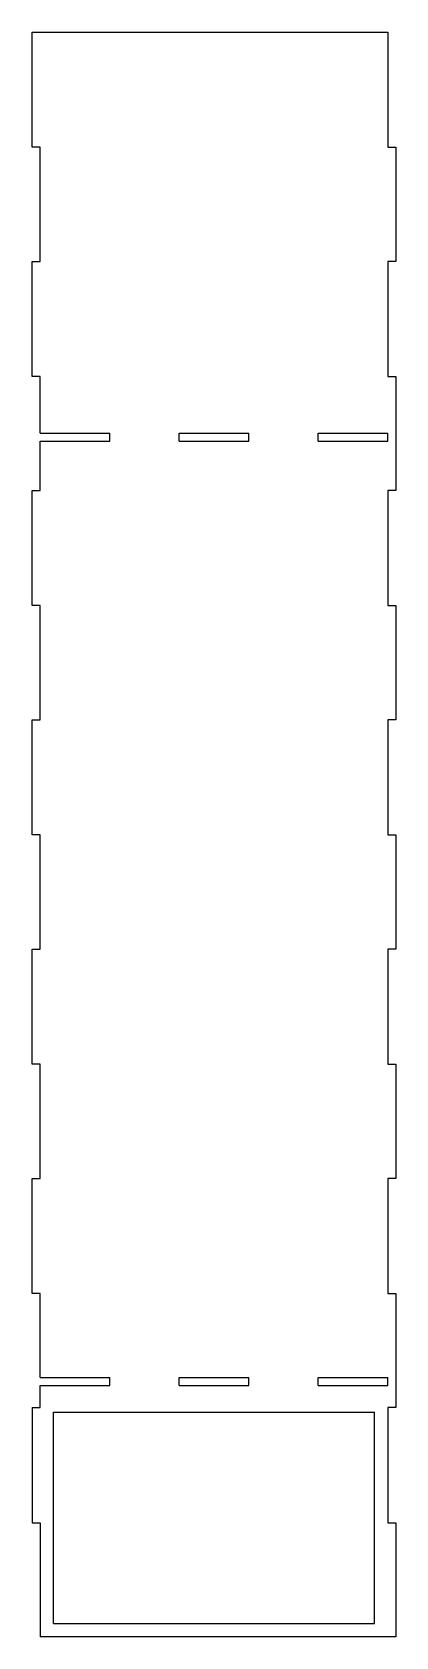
# Model space of a CAD drawing. Header units: millimetres. Extents: x -68 to 68, y -600 to 0.
import ezdxf

# ---------------------------------------------------------------- set-up
doc = ezdxf.new("R2010")
doc.units = ezdxf.units.MM

msp = doc.modelspace()

# ---------------------------------------------------------------- linework, layer by layer
at = {"color": 7, "linetype": 'Continuous', "lineweight": 25}
for p, q in [((-68, 0), (65, 0)), ((-68, -43.01), (-68, 0)), ((65, 0), (65, -43.01)), ((-65, -43.01), (-68, -43.01)), ((-65, -85.71), (-65, -43.01)), ((65, -43.01), (68, -43.01)), ((68, -43.01), (68, -85.71)), ((-68, -85.71), (-65, -85.71)), ((-68, -128.72), (-68, -85.71)), ((65, -85.71), (65, -128.72)), ((68, -85.71), (65, -85.71)), ((-65, -128.72), (-68, -128.72)), ((-65, -150), (-65, -128.72)), ((65, -128.72), (68, -128.72)), ((68, -128.72), (68, -171.43)), ((-65, -150), (-38.88, -150)), ((-38.88, -153), (-38.88, -150)), ((-13.06, -153), (-13.06, -150)), ((-13.06, -150), (13.06, -150)), ((13.06, -153), (13.06, -150)), ((38.88, -153), (38.88, -150)), ((38.88, -150), (65, -150)), ((65, -153), (65, -150)), ((-65, -153), (-38.88, -153)), ((-65, -171.43), (-65, -153)), ((-13.06, -153), (13.06, -153)), ((38.88, -153), (65, -153)), ((-68, -171.43), (-65, -171.43)), ((-68, -214.44), (-68, -171.43)), ((65, -171.43), (65, -214.44)), ((68, -171.43), (65, -171.43)), ((-65, -214.44), (-68, -214.44)), ((-65, -257.14), (-65, -214.44)), ((65, -214.44), (68, -214.44)), ((68, -214.44), (68, -257.14)), ((-68, -257.14), (-65, -257.14)), ((-68, -300.15), (-68, -257.14)), ((65, -257.14), (65, -300.15)), ((68, -257.14), (65, -257.14)), ((-65, -300.15), (-68, -300.15)), ((-65, -342.86), (-65, -300.15)), ((65, -300.15), (68, -300.15)), ((68, -300.15), (68, -342.86)), ((-68, -342.86), (-65, -342.86)), ((-68, -385.86), (-68, -342.86)), ((65, -342.86), (65, -385.86)), ((68, -342.86), (65, -342.86)), ((-65, -385.86), (-68, -385.86)), ((-65, -428.57), (-65, -385.86)), ((65, -385.86), (68, -385.86)), ((68, -385.86), (68, -428.57)), ((-68, -428.57), (-65, -428.57)), ((-68, -471.58), (-68, -428.57)), ((65, -428.57), (65, -471.58)), ((68, -428.57), (65, -428.57)), ((-65, -471.58), (-68, -471.58)), ((-65, -503), (-65, -471.58)), ((65, -471.58), (68, -471.58)), ((68, -471.58), (68, -514.29)), ((-65, -503), (-38.88, -503)), ((-38.88, -506), (-38.88, -503)), ((-13.06, -506), (-13.06, -503)), ((-13.06, -503), (13.06, -503)), ((13.06, -506), (13.06, -503)), ((38.88, -506), (38.88, -503)), ((38.88, -503), (65, -503)), ((65, -506), (65, -503)), ((-65, -506), (-38.88, -506)), ((-65, -514.29), (-65, -506)), ((-13.06, -506), (13.06, -506)), ((38.88, -506), (65, -506)), ((-68, -514.29), (-65, -514.29)), ((-68, -514.29), (-68, -557.29)), ((-60, -595), (-60, -516)), ((-60, -516), (60, -516)), ((60, -595), (60, -516)), ((65, -514.29), (65, -557.29)), ((68, -514.29), (65, -514.29)), ((-68, -557.29), (-65, -557.29)), ((-65, -557.29), (-65, -600)), ((65, -557.29), (68, -557.29)), ((68, -557.29), (68, -600)), ((68, -600), (-65, -600)), ((-60, -595), (60, -595))]:
    msp.add_line(p, q, dxfattribs=at)

doc.saveas('drawing.dxf')
